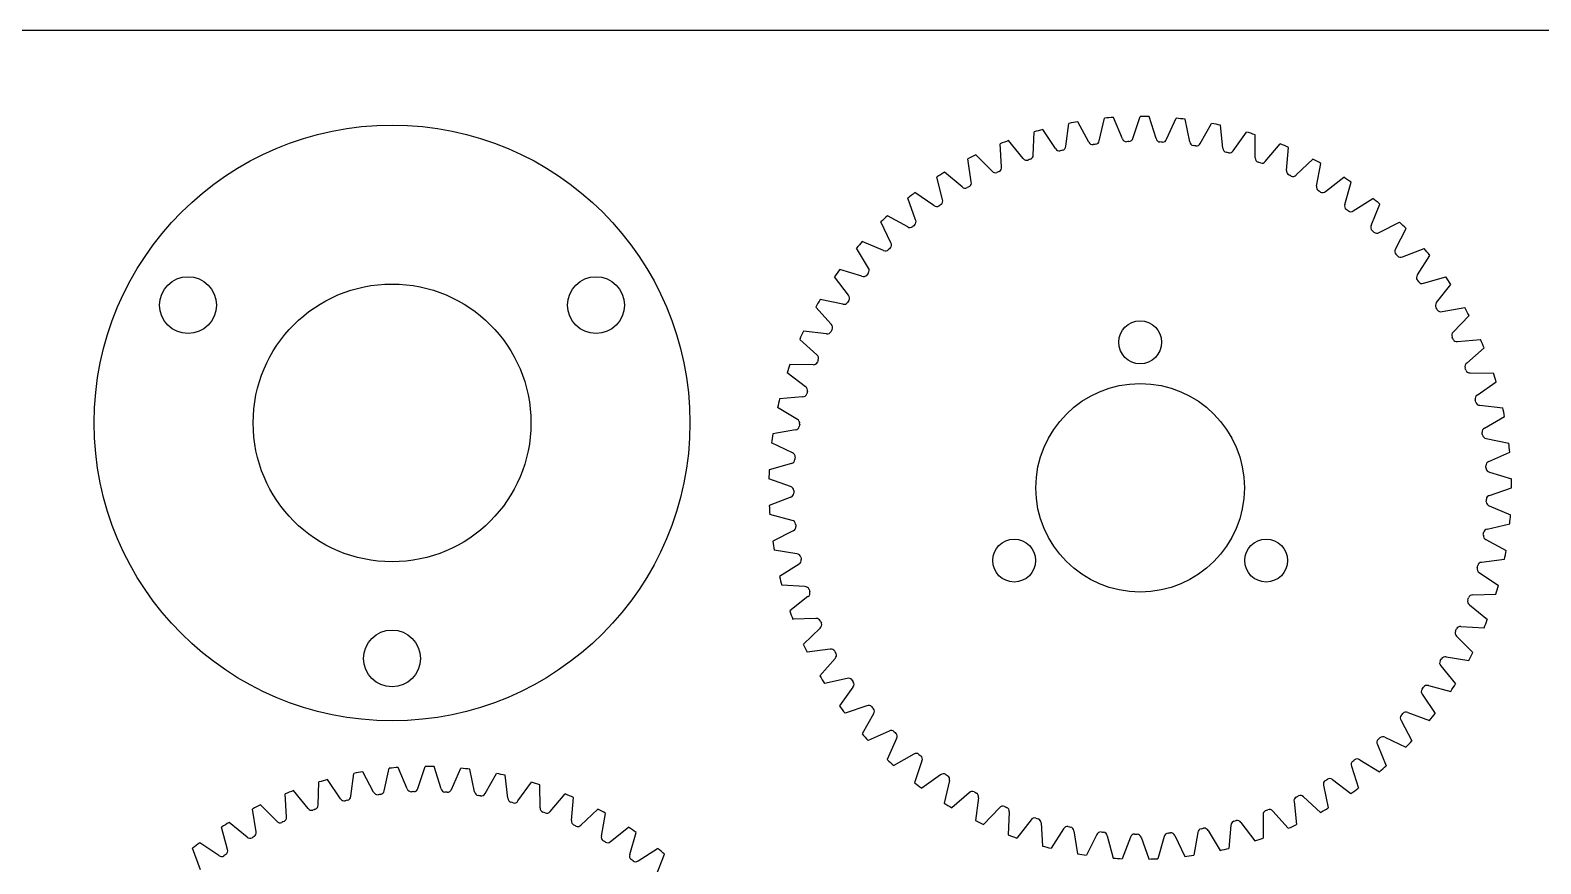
# Model space of a CAD drawing. Header units: millimetres. Extents: x 0 to 294, y 0 to 208.
# Drawn here: x 211.6 to 266.1, y 118.6 to 148.7 of the extents above; entities that cross this region are included whole.
import ezdxf

# ---------------------------------------------------------------- set-up
doc = ezdxf.new("R2010")
doc.units = ezdxf.units.MM

msp = doc.modelspace()

# ---------------------------------------------------------------- linework, layer by layer
at = {"color": 7, "linetype": 'Continuous', "lineweight": 25}
for p, q in [((177.166, 148.657), (268.666, 148.657)), ((251.355, 144.754), (251.622, 145.544)), ((252.194, 144.744), (251.947, 145.54)), ((248.567, 144.383), (248.103, 145.075)), ((248.937, 144.469), (249.047, 145.295)), ((249.763, 144.62), (249.367, 145.354)), ((250.139, 144.67), (250.328, 145.482)), ((250.976, 144.741), (250.652, 145.509)), ((252.573, 144.721), (252.915, 145.481)), ((253.408, 144.629), (253.238, 145.446)), ((253.782, 144.57), (254.196, 145.293)), ((254.604, 144.398), (254.514, 145.227)), ((246.619, 143.724), (246.568, 144.556)), ((247.4, 144.031), (246.871, 144.675)), ((247.76, 144.153), (247.79, 144.986)), ((254.971, 144.303), (255.453, 144.983)), ((255.773, 144.053), (255.764, 144.886)), ((256.129, 143.923), (256.675, 144.553)), ((245.524, 143.188), (245.394, 144.011)), ((246.273, 143.569), (245.684, 144.159)), ((256.903, 143.596), (256.974, 144.427)), ((257.245, 143.432), (257.849, 144.007)), ((245.195, 143), (244.552, 143.53)), ((257.984, 143.033), (258.134, 143.852)), ((244.487, 142.548), (244.278, 143.355)), ((258.308, 142.836), (258.964, 143.35)), ((259.005, 142.367), (259.234, 143.169)), ((243.516, 141.812), (243.23, 142.595)), ((244.177, 142.329), (243.486, 142.795)), ((259.309, 142.14), (260.012, 142.589)), ((259.957, 141.606), (260.263, 142.382)), ((242.621, 140.985), (242.26, 141.736)), ((243.229, 141.564), (242.496, 141.96)), ((260.238, 141.351), (260.981, 141.73)), ((260.831, 140.757), (261.21, 141.5)), ((241.809, 140.075), (241.378, 140.788)), ((242.359, 140.71), (241.591, 141.034)), ((261.086, 140.476), (261.862, 140.781)), ((261.62, 139.828), (262.068, 140.53)), ((241.09, 139.091), (240.592, 139.76)), ((241.575, 139.777), (240.78, 140.025)), ((261.846, 139.524), (262.648, 139.752)), ((262.315, 138.827), (262.829, 139.482)), ((240.468, 138.043), (239.908, 138.66)), ((240.886, 138.772), (240.07, 138.942)), ((262.511, 138.502), (263.331, 138.652)), ((262.91, 137.763), (263.485, 138.366)), ((239.951, 136.939), (239.334, 137.5)), ((240.296, 137.705), (239.468, 137.796)), ((263.074, 137.421), (263.904, 137.491)), ((263.399, 136.647), (264.03, 137.192)), ((239.543, 135.791), (238.874, 136.289)), ((239.812, 136.586), (238.979, 136.597)), ((263.529, 136.291), (264.363, 136.28)), ((263.779, 135.489), (264.459, 135.97)), ((239.438, 135.426), (238.608, 135.357)), ((239.247, 134.609), (238.534, 135.04)), ((263.874, 135.122), (264.702, 135.031)), ((264.045, 134.299), (264.769, 134.713)), ((239.179, 134.236), (238.359, 134.086)), ((239.067, 133.403), (238.315, 133.764)), ((264.104, 133.925), (264.92, 133.755)), ((239.035, 133.025), (238.233, 132.797)), ((264.195, 133.09), (264.955, 133.431)), ((239.004, 132.186), (238.221, 132.472)), ((264.218, 132.711), (265.013, 132.463)), ((264.227, 131.871), (265.017, 132.138)), ((239.008, 131.807), (238.233, 131.502)), ((264.214, 131.492), (264.982, 131.169)), ((239.059, 130.969), (238.252, 131.178)), ((264.142, 130.656), (264.954, 130.845)), ((239.1, 130.592), (238.357, 130.214)), ((264.092, 130.28), (264.825, 129.883)), ((239.231, 129.762), (238.408, 129.893)), ((239.308, 129.391), (238.605, 128.943)), ((263.94, 129.454), (264.766, 129.564)), ((263.854, 129.084), (264.545, 128.619)), ((239.519, 128.578), (238.687, 128.628)), ((239.631, 128.216), (238.975, 127.702)), ((263.623, 128.277), (264.456, 128.307)), ((263.501, 127.918), (264.145, 127.388)), ((239.919, 127.427), (239.086, 127.397)), ((240.066, 127.077), (239.463, 126.503)), ((263.194, 127.136), (264.026, 127.085)), ((263.038, 126.79), (263.627, 126.201)), ((240.429, 126.32), (239.603, 126.209)), ((240.609, 125.986), (240.064, 125.356)), ((262.656, 126.042), (263.48, 125.911)), ((262.468, 125.713), (262.998, 125.07)), ((241.043, 125.267), (240.232, 125.078)), ((241.255, 124.952), (240.773, 124.272)), ((262.016, 125.005), (262.823, 124.796)), ((261.797, 124.696), (262.262, 124.004)), ((241.757, 124.279), (240.967, 124.012)), ((241.997, 123.986), (241.583, 123.263)), ((261.03, 123.748), (261.426, 123.015)), ((261.278, 124.035), (262.061, 123.748)), ((242.562, 123.364), (241.802, 123.022)), ((242.83, 123.095), (242.487, 122.336)), ((260.176, 122.879), (260.499, 122.111)), ((260.451, 123.141), (261.202, 122.78)), ((243.451, 122.531), (242.728, 122.117)), ((243.744, 122.29), (243.476, 121.5)), ((259.541, 122.33), (260.254, 121.898)), ((222.762, 120.924), (222.297, 121.616)), ((223.131, 121.01), (223.242, 121.836)), ((223.957, 121.161), (223.562, 121.895)), ((224.333, 121.211), (224.523, 122.023)), ((225.17, 121.282), (224.847, 122.05)), ((225.549, 121.295), (225.817, 122.085)), ((226.389, 121.285), (226.142, 122.081)), ((226.768, 121.262), (227.11, 122.022)), ((227.602, 121.17), (227.433, 121.987)), ((227.977, 121.111), (228.391, 121.834)), ((228.799, 120.939), (228.709, 121.768)), ((244.417, 121.787), (243.737, 121.306)), ((244.732, 121.576), (244.542, 120.764)), ((258.556, 121.611), (259.224, 121.113)), ((259.242, 122.096), (259.49, 121.3)), ((220.813, 120.266), (220.763, 121.097)), ((221.595, 120.572), (221.066, 121.216)), ((221.954, 120.694), (221.985, 121.527)), ((229.166, 120.844), (229.648, 121.524)), ((229.968, 120.594), (229.958, 121.427)), ((230.324, 120.464), (230.869, 121.094)), ((245.45, 121.141), (244.82, 120.596)), ((258.237, 121.407), (258.406, 120.591)), ((219.719, 119.729), (219.589, 120.552)), ((220.467, 120.11), (219.878, 120.7)), ((231.098, 120.137), (231.169, 120.968)), ((231.44, 119.973), (232.043, 120.548)), ((245.784, 120.961), (245.673, 120.134)), ((246.541, 120.597), (245.966, 119.994)), ((256.403, 120.474), (256.963, 119.857)), ((257.169, 120.818), (257.26, 119.99)), ((257.507, 120.991), (258.124, 120.43)), ((219.39, 119.541), (218.747, 120.071)), ((232.178, 119.574), (232.329, 120.393)), ((246.891, 120.45), (246.86, 119.617)), ((247.679, 120.161), (247.165, 119.505)), ((248.041, 120.048), (248.091, 119.216)), ((254.89, 119.963), (254.819, 119.132)), ((255.255, 120.067), (255.752, 119.398)), ((256.05, 120.335), (256.06, 119.502)), ((218.682, 119.089), (218.472, 119.896)), ((232.503, 119.377), (233.159, 119.891)), ((233.2, 118.908), (233.429, 119.71)), ((248.854, 119.837), (248.406, 119.134)), ((249.225, 119.76), (249.355, 118.936)), ((250.055, 119.628), (249.676, 118.885)), ((250.432, 119.587), (250.641, 118.78)), ((251.27, 119.535), (250.965, 118.76)), ((251.649, 119.531), (251.935, 118.748)), ((252.489, 119.561), (252.26, 118.759)), ((252.867, 119.593), (253.226, 118.841)), ((253.699, 119.704), (253.549, 118.884)), ((254.072, 119.772), (254.503, 119.058)), ((217.711, 118.353), (217.425, 119.136)), ((218.372, 118.87), (217.681, 119.336)), ((233.504, 118.681), (234.206, 119.13)), ((234.152, 118.148), (234.457, 118.923))]:
    msp.add_line(p, q, dxfattribs=at)
for centre, radius in [((224.622, 134.485), 10.75), ((217.261, 138.735), 1.025), ((231.983, 138.735), 1.025), ((224.622, 134.485), 5.012), ((251.617, 137.394), 0.775), ((251.617, 132.144), 3.763), ((247.071, 129.519), 0.775), ((256.164, 129.519), 0.775), ((224.622, 125.985), 1.025)]:
    msp.add_circle(centre, radius, dxfattribs=at)
for centre, radius, start, end in [((251.617, 132.144), 13.4, 88.5902, 89.9801), ((251.617, 132.144), 13.4, 105.2056, 106.5954), ((251.617, 132.144), 13.4, 99.6671, 101.057), ((251.617, 132.144), 13.4, 94.1287, 95.5185), ((251.617, 132.144), 13.4, 83.0517, 84.4416), ((251.617, 132.144), 13.4, 77.5133, 78.9031), ((251.617, 132.144), 13.4, 110.744, 112.1339), ((248.787, 144.473), 0.15, 282.9294, 358.4207), ((249.902, 144.677), 0.15, 202.3034, 277.7947), ((251.617, 132.144), 12.5, 97.391, 97.7947), ((249.99, 144.689), 0.15, 277.391, 352.8822), ((251.119, 144.784), 0.15, 196.7649, 272.2562), ((251.617, 132.144), 12.5, 91.8525, 92.2562), ((251.208, 144.787), 0.15, 271.8525, 347.3438), ((252.341, 144.773), 0.15, 191.2265, 266.7177), ((251.617, 132.144), 12.5, 86.314, 86.7177), ((252.43, 144.768), 0.15, 266.314, 341.8053), ((253.557, 144.644), 0.15, 185.688, 261.1793), ((251.617, 132.144), 12.5, 80.7756, 81.1793), ((253.645, 144.63), 0.15, 260.7756, 336.2669), ((251.617, 132.144), 13.4, 71.9748, 73.3647), ((251.617, 132.144), 13.4, 66.4363, 67.8262), ((251.617, 132.144), 13.4, 116.2825, 117.6724), ((247.526, 144.114), 0.15, 213.3803, 288.8716), ((251.617, 132.144), 12.5, 108.4679, 108.8716), ((247.61, 144.143), 0.15, 288.4679, 3.9592), ((248.7, 144.453), 0.15, 207.8419, 283.3331), ((251.617, 132.144), 12.5, 102.9294, 103.3331), ((254.754, 144.399), 0.15, 180.1495, 255.6408), ((251.617, 132.144), 12.5, 75.2371, 75.6408), ((254.841, 144.376), 0.15, 255.2371, 330.7284), ((255.922, 144.039), 0.15, 174.6111, 250.1024), ((256.006, 144.008), 0.15, 249.6987, 325.1899), ((251.617, 132.144), 13.4, 60.8979, 62.2877), ((251.617, 132.144), 13.4, 121.821, 123.2108), ((246.389, 143.663), 0.15, 218.9188, 294.41), ((251.617, 132.144), 12.5, 114.0064, 114.41), ((246.471, 143.7), 0.15, 294.0064, 9.4976), ((251.617, 132.144), 12.5, 69.6987, 70.1024), ((257.05, 143.568), 0.15, 169.0726, 244.5639), ((251.617, 132.144), 12.5, 64.1602, 64.5639), ((257.131, 143.529), 0.15, 244.1602, 319.6515), ((245.302, 143.105), 0.15, 224.4572, 299.9485), ((251.617, 132.144), 12.5, 119.5448, 119.9485), ((245.379, 143.149), 0.15, 299.5448, 15.0361), ((258.128, 142.99), 0.15, 163.5342, 239.0254), ((251.617, 132.144), 12.5, 58.6217, 59.0254), ((258.204, 142.944), 0.15, 238.6217, 314.113), ((251.617, 132.144), 13.4, 55.3594, 56.7493), ((251.617, 132.144), 13.4, 127.3594, 128.7493), ((244.274, 142.444), 0.15, 229.9957, 305.487), ((251.617, 132.144), 12.5, 125.0833, 125.487), ((244.346, 142.496), 0.15, 305.0833, 20.5745), ((259.144, 142.311), 0.15, 157.9957, 233.487), ((251.617, 132.144), 13.4, 49.821, 51.2108), ((251.617, 132.144), 13.4, 132.8979, 134.2877), ((243.381, 141.746), 0.15, 310.6217, 26.113), ((251.617, 132.144), 12.5, 53.0833, 53.487), ((259.215, 142.258), 0.15, 233.0833, 308.5745), ((251.617, 132.144), 13.4, 44.2825, 45.6724), ((243.314, 141.687), 0.15, 235.5342, 311.0254), ((251.617, 132.144), 12.5, 130.6217, 131.0254), ((260.09, 141.537), 0.15, 152.4572, 227.9485), ((251.617, 132.144), 12.5, 47.5448, 47.9485), ((260.156, 141.477), 0.15, 227.5448, 303.0361), ((251.617, 132.144), 13.4, 138.4363, 139.8262), ((242.431, 140.841), 0.15, 241.0726, 316.5639), ((251.617, 132.144), 12.5, 136.1602, 136.5639), ((242.493, 140.906), 0.15, 316.1602, 31.6515), ((260.957, 140.676), 0.15, 146.9188, 222.41), ((251.617, 132.144), 13.4, 38.744, 40.1339), ((251.617, 132.144), 12.5, 42.0064, 42.41), ((261.017, 140.61), 0.15, 222.0064, 297.4976), ((251.617, 132.144), 13.4, 143.9748, 145.3647), ((241.635, 139.914), 0.15, 246.6111, 322.1024), ((251.617, 132.144), 12.5, 141.6987, 142.1024), ((241.69, 139.984), 0.15, 321.6987, 37.1899), ((261.737, 139.734), 0.15, 141.3803, 216.8716), ((251.617, 132.144), 12.5, 36.4679, 36.8716), ((261.79, 139.663), 0.15, 216.4679, 291.9592), ((251.617, 132.144), 13.4, 33.2056, 34.5954), ((240.98, 138.99), 0.15, 327.2371, 42.7284), ((251.617, 132.144), 13.4, 149.5133, 150.9031), ((240.932, 138.915), 0.15, 252.1495, 327.6408), ((251.617, 132.144), 12.5, 147.2371, 147.6408), ((262.422, 138.722), 0.15, 135.8419, 211.3331), ((251.617, 132.144), 12.5, 30.9294, 31.3331), ((262.468, 138.646), 0.15, 210.9294, 286.4207), ((251.617, 132.144), 13.4, 27.6671, 29.057), ((240.368, 137.931), 0.15, 332.7756, 48.2669), ((251.617, 132.144), 13.4, 155.0517, 156.4416), ((240.328, 137.852), 0.15, 257.688, 333.1793), ((251.617, 132.144), 12.5, 152.7756, 153.1793), ((263.007, 137.649), 0.15, 130.3034, 205.7947), ((251.617, 132.144), 12.5, 25.391, 25.7947), ((263.045, 137.568), 0.15, 205.391, 280.8822), ((251.617, 132.144), 13.4, 22.1287, 23.5185), ((239.862, 136.818), 0.15, 338.314, 53.8053), ((251.617, 132.144), 13.4, 160.5902, 161.9801), ((239.83, 136.735), 0.15, 263.2265, 338.7177), ((251.617, 132.144), 12.5, 158.314, 158.7177), ((263.485, 136.524), 0.15, 124.7649, 200.2562), ((251.617, 132.144), 12.5, 19.8525, 20.2562), ((263.515, 136.44), 0.15, 199.8525, 275.3438), ((251.617, 132.144), 13.4, 16.5902, 17.9801), ((239.466, 135.662), 0.15, 343.8525, 59.3438), ((251.617, 132.144), 13.4, 166.1287, 167.5185), ((239.442, 135.576), 0.15, 268.7649, 344.2562), ((251.617, 132.144), 12.5, 163.8525, 164.2562), ((263.852, 135.358), 0.15, 119.2265, 194.7177), ((251.617, 132.144), 12.5, 14.314, 14.7177), ((263.874, 135.272), 0.15, 194.314, 269.8053), ((251.617, 132.144), 13.4, 11.0517, 12.4416), ((239.167, 134.385), 0.15, 274.3034, 349.7947), ((239.183, 134.473), 0.15, 349.391, 64.8822), ((251.617, 132.144), 12.5, 169.391, 169.7947), ((264.105, 134.162), 0.15, 113.688, 189.1793), ((251.617, 132.144), 12.5, 8.7756, 9.1793), ((251.617, 132.144), 13.4, 171.6671, 173.057), ((264.119, 134.074), 0.15, 188.7756, 264.2669), ((251.617, 132.144), 13.4, 5.5133, 6.9031), ((239.009, 133.173), 0.15, 279.8419, 355.3331), ((239.017, 133.262), 0.15, 354.9294, 70.4207), ((251.617, 132.144), 12.5, 174.9294, 175.3331), ((264.242, 132.947), 0.15, 108.1495, 183.6408), ((251.617, 132.144), 13.4, 177.2056, 178.5954), ((251.617, 132.144), 12.5, 3.2371, 3.6408), ((264.247, 132.858), 0.15, 183.2371, 258.7284), ((251.617, 132.144), 13.4, 359.9748, 1.3647), ((238.968, 132.041), 0.15, 0.4679, 75.9592), ((238.969, 131.952), 0.15, 285.3803, 0.8716), ((251.617, 132.144), 12.5, 180.4679, 180.8716), ((251.617, 132.144), 13.4, 182.744, 184.1339), ((251.617, 132.144), 12.5, 357.6987, 358.1024), ((264.257, 131.636), 0.15, 177.6987, 253.1899), ((264.26, 131.725), 0.15, 102.6111, 178.1024), ((239.037, 130.82), 0.15, 6.0064, 81.4976), ((251.617, 132.144), 12.5, 186.0064, 186.41), ((251.617, 132.144), 13.4, 354.4363, 355.8262), ((239.046, 130.732), 0.15, 290.9188, 6.41), ((264.149, 130.418), 0.15, 172.1602, 247.6515), ((251.617, 132.144), 12.5, 352.1602, 352.5639), ((264.161, 130.507), 0.15, 97.0726, 172.5639), ((251.617, 132.144), 13.4, 188.2825, 189.6724), ((239.223, 129.612), 0.15, 11.5448, 87.0361), ((251.617, 132.144), 13.4, 348.8979, 350.2877), ((239.241, 129.525), 0.15, 296.4572, 11.9485), ((251.617, 132.144), 12.5, 191.5448, 191.9485), ((263.924, 129.217), 0.15, 166.6217, 242.113), ((251.617, 132.144), 12.5, 346.6217, 347.0254), ((263.944, 129.304), 0.15, 91.5342, 167.0254), ((251.617, 132.144), 13.4, 193.821, 195.2108), ((239.525, 128.428), 0.15, 17.0833, 92.5745), ((239.552, 128.343), 0.15, 301.9957, 17.487), ((251.617, 132.144), 12.5, 197.0833, 197.487), ((251.617, 132.144), 12.5, 341.0833, 341.487), ((263.613, 128.127), 0.15, 85.9957, 161.487), ((251.617, 132.144), 13.4, 343.3594, 344.7493), ((251.617, 132.144), 13.4, 199.3594, 200.7493), ((263.584, 128.043), 0.15, 161.0833, 236.5745), ((239.94, 127.278), 0.15, 22.6217, 98.113), ((239.975, 127.196), 0.15, 307.5342, 23.0254), ((251.617, 132.144), 12.5, 202.6217, 203.0254), ((251.617, 132.144), 12.5, 335.5448, 335.9485), ((263.169, 126.988), 0.15, 80.4572, 155.9485), ((251.617, 132.144), 13.4, 337.821, 339.2108), ((251.617, 132.144), 13.4, 204.8979, 206.2877), ((263.132, 126.907), 0.15, 155.5448, 231.0361), ((240.464, 126.174), 0.15, 28.1602, 103.6515), ((251.617, 132.144), 12.5, 208.1602, 208.5639), ((240.507, 126.096), 0.15, 313.0726, 28.5639), ((251.617, 132.144), 12.5, 330.0064, 330.41), ((262.617, 125.898), 0.15, 74.9188, 150.41), ((251.617, 132.144), 13.4, 332.2825, 333.6724), ((262.573, 125.82), 0.15, 150.0064, 225.4976), ((251.617, 132.144), 13.4, 210.4363, 211.8262), ((241.093, 125.125), 0.15, 33.6987, 109.1899), ((251.617, 132.144), 12.5, 213.6987, 214.1024), ((241.142, 125.051), 0.15, 318.6111, 34.1024), ((261.912, 124.792), 0.15, 144.4679, 219.9592), ((251.617, 132.144), 12.5, 324.4679, 324.8716), ((261.963, 124.865), 0.15, 69.3803, 144.8716), ((251.617, 132.144), 13.4, 326.744, 328.1339), ((241.819, 124.142), 0.15, 39.2371, 114.7284), ((251.617, 132.144), 13.4, 215.9748, 217.3647), ((251.617, 132.144), 12.5, 219.2371, 219.6408), ((241.876, 124.074), 0.15, 324.1495, 39.6408), ((261.154, 123.833), 0.15, 138.9294, 214.4207), ((251.617, 132.144), 12.5, 318.9294, 319.3331), ((261.212, 123.9), 0.15, 63.8419, 139.3331), ((251.617, 132.144), 13.4, 321.2056, 322.5954), ((251.617, 132.144), 13.4, 221.5133, 222.9031), ((242.637, 123.234), 0.15, 44.7756, 120.2669), ((251.617, 132.144), 12.5, 224.7756, 225.1793), ((242.7, 123.171), 0.15, 329.688, 45.1793), ((260.307, 122.951), 0.15, 133.391, 208.8822), ((251.617, 132.144), 12.5, 313.391, 313.7947), ((260.372, 123.013), 0.15, 58.3034, 133.7947), ((251.617, 132.144), 13.4, 315.6671, 317.057), ((251.617, 132.144), 13.4, 227.0517, 228.4416), ((243.539, 122.409), 0.15, 50.314, 125.8053), ((251.617, 132.144), 12.5, 230.314, 230.7177), ((243.608, 122.352), 0.15, 335.2265, 50.7177), ((259.38, 122.156), 0.15, 127.8525, 203.3438), ((251.617, 132.144), 12.5, 307.8525, 308.2562), ((259.45, 122.211), 0.15, 52.7649, 128.2562), ((251.617, 132.144), 13.4, 310.1287, 311.5185), ((225.812, 108.685), 13.4, 105.2056, 106.5954), ((225.812, 108.685), 13.4, 99.6671, 101.057), ((225.812, 108.685), 13.4, 94.1287, 95.5185), ((225.812, 108.685), 13.4, 88.5902, 89.9801), ((225.812, 108.685), 13.4, 83.0517, 84.4416), ((225.812, 108.685), 13.4, 77.5133, 78.9031), ((244.516, 121.675), 0.15, 55.8525, 131.3438), ((251.617, 132.144), 12.5, 235.8525, 236.2562), ((244.59, 121.625), 0.15, 340.7649, 56.2562), ((258.379, 121.453), 0.15, 122.314, 197.8053), ((251.617, 132.144), 12.5, 302.314, 302.7177), ((258.454, 121.501), 0.15, 47.2265, 122.7177), ((225.812, 108.685), 13.4, 110.744, 112.1339), ((222.981, 121.014), 0.15, 282.9294, 358.4207), ((224.096, 121.218), 0.15, 202.3034, 277.7947), ((225.812, 108.685), 12.5, 97.391, 97.7947), ((224.185, 121.23), 0.15, 277.391, 352.8822), ((225.314, 121.325), 0.15, 196.7649, 272.2562), ((225.812, 108.685), 12.5, 91.8525, 92.2562), ((225.403, 121.328), 0.15, 271.8525, 347.3438), ((226.536, 121.314), 0.15, 191.2265, 266.7177), ((225.812, 108.685), 12.5, 86.314, 86.7177), ((226.625, 121.309), 0.15, 266.314, 341.8053), ((227.752, 121.185), 0.15, 185.688, 261.1793), ((225.812, 108.685), 12.5, 80.7756, 81.1793), ((227.84, 121.171), 0.15, 260.7756, 336.2669), ((225.812, 108.685), 13.4, 71.9748, 73.3647), ((225.812, 108.685), 13.4, 66.4363, 67.8262), ((251.617, 132.144), 13.4, 232.5902, 233.9801), ((245.56, 121.038), 0.15, 61.391, 136.8822), ((251.617, 132.144), 12.5, 241.391, 241.7947), ((245.638, 120.996), 0.15, 346.3034, 61.7947), ((251.617, 132.144), 12.5, 296.7756, 297.1793), ((257.395, 120.891), 0.15, 41.688, 117.1793), ((251.617, 132.144), 13.4, 304.5902, 305.9801), ((225.812, 108.685), 13.4, 116.2825, 117.6724), ((221.72, 120.655), 0.15, 213.3803, 288.8716), ((225.812, 108.685), 12.5, 108.4679, 108.8716), ((221.805, 120.684), 0.15, 288.4679, 3.9592), ((222.895, 120.994), 0.15, 207.8419, 283.3331), ((225.812, 108.685), 12.5, 102.9294, 103.3331), ((228.949, 120.94), 0.15, 180.1495, 255.6408), ((225.812, 108.685), 12.5, 75.2371, 75.6408), ((229.035, 120.917), 0.15, 255.2371, 330.7284), ((230.117, 120.58), 0.15, 174.6111, 250.1024), ((230.201, 120.549), 0.15, 249.6987, 325.1899), ((225.812, 108.685), 13.4, 60.8979, 62.2877), ((251.617, 132.144), 13.4, 238.1287, 239.5185), ((246.66, 120.506), 0.15, 66.9294, 142.4207), ((251.617, 132.144), 12.5, 246.9294, 247.3331), ((246.742, 120.471), 0.15, 351.8419, 67.3331), ((256.199, 120.353), 0.15, 111.2371, 186.7284), ((251.617, 132.144), 12.5, 291.2371, 291.6408), ((256.282, 120.386), 0.15, 36.1495, 111.6408), ((257.316, 120.85), 0.15, 116.7756, 192.2669), ((251.617, 132.144), 13.4, 299.0517, 300.4416), ((225.812, 108.685), 13.4, 121.821, 123.2108), ((220.584, 120.204), 0.15, 218.9188, 294.41), ((225.812, 108.685), 12.5, 114.0064, 114.41), ((220.665, 120.241), 0.15, 294.0064, 9.4976), ((225.812, 108.685), 12.5, 69.6987, 70.1024), ((231.245, 120.109), 0.15, 169.0726, 244.5639), ((225.812, 108.685), 12.5, 64.1602, 64.5639), ((231.325, 120.07), 0.15, 244.1602, 319.6515), ((251.617, 132.144), 13.4, 243.6671, 245.057), ((247.806, 120.082), 0.15, 72.4679, 147.9592), ((251.617, 132.144), 12.5, 252.4679, 252.8716), ((247.892, 120.055), 0.15, 357.3803, 72.8716), ((248.988, 119.77), 0.15, 78.0064, 153.4976), ((255.04, 119.966), 0.15, 105.6987, 181.1899), ((251.617, 132.144), 12.5, 285.6987, 286.1024), ((255.126, 119.99), 0.15, 30.6111, 106.1024), ((251.617, 132.144), 13.4, 293.5133, 294.9031), ((219.497, 119.646), 0.15, 224.4572, 299.9485), ((225.812, 108.685), 12.5, 119.5448, 119.9485), ((219.574, 119.69), 0.15, 299.5448, 15.0361), ((232.322, 119.531), 0.15, 163.5342, 239.0254), ((225.812, 108.685), 12.5, 58.6217, 59.0254), ((232.399, 119.485), 0.15, 238.6217, 314.113), ((225.812, 108.685), 13.4, 55.3594, 56.7493), ((251.617, 132.144), 13.4, 249.2056, 250.5954), ((251.617, 132.144), 12.5, 258.0064, 258.41), ((249.076, 119.752), 0.15, 2.9188, 78.41), ((250.195, 119.574), 0.15, 83.5448, 159.0361), ((251.617, 132.144), 12.5, 263.5448, 263.9485), ((250.284, 119.564), 0.15, 8.4572, 83.9485), ((251.415, 119.496), 0.15, 89.0833, 164.5745), ((251.617, 132.144), 12.5, 269.0833, 269.487), ((251.504, 119.494), 0.15, 13.9957, 89.487), ((252.636, 119.535), 0.15, 94.6217, 170.113), ((251.617, 132.144), 12.5, 274.6217, 275.0254), ((252.725, 119.543), 0.15, 19.5342, 95.0254), ((253.849, 119.692), 0.15, 100.1602, 175.6515), ((251.617, 132.144), 12.5, 280.1602, 280.5639), ((253.936, 119.708), 0.15, 25.0726, 100.5639), ((251.617, 132.144), 13.4, 287.9748, 289.3647), ((225.812, 108.685), 13.4, 127.3594, 128.7493), ((218.468, 118.985), 0.15, 229.9957, 305.487), ((225.812, 108.685), 12.5, 125.0833, 125.487), ((218.541, 119.037), 0.15, 305.0833, 20.5745), ((233.339, 118.852), 0.15, 157.9957, 233.487), ((225.812, 108.685), 13.4, 49.821, 51.2108), ((251.617, 132.144), 13.4, 254.744, 256.1339), ((251.617, 132.144), 13.4, 260.2825, 261.6724), ((251.617, 132.144), 13.4, 276.8979, 278.2877), ((251.617, 132.144), 13.4, 282.4363, 283.8262), ((225.812, 108.685), 12.5, 53.0833, 53.487), ((233.41, 118.799), 0.15, 233.0833, 308.5745), ((251.617, 132.144), 13.4, 265.821, 267.2108), ((251.617, 132.144), 13.4, 271.3594, 272.7493)]:
    msp.add_arc(centre, radius, start, end, dxfattribs=at)

doc.saveas('drawing.dxf')
